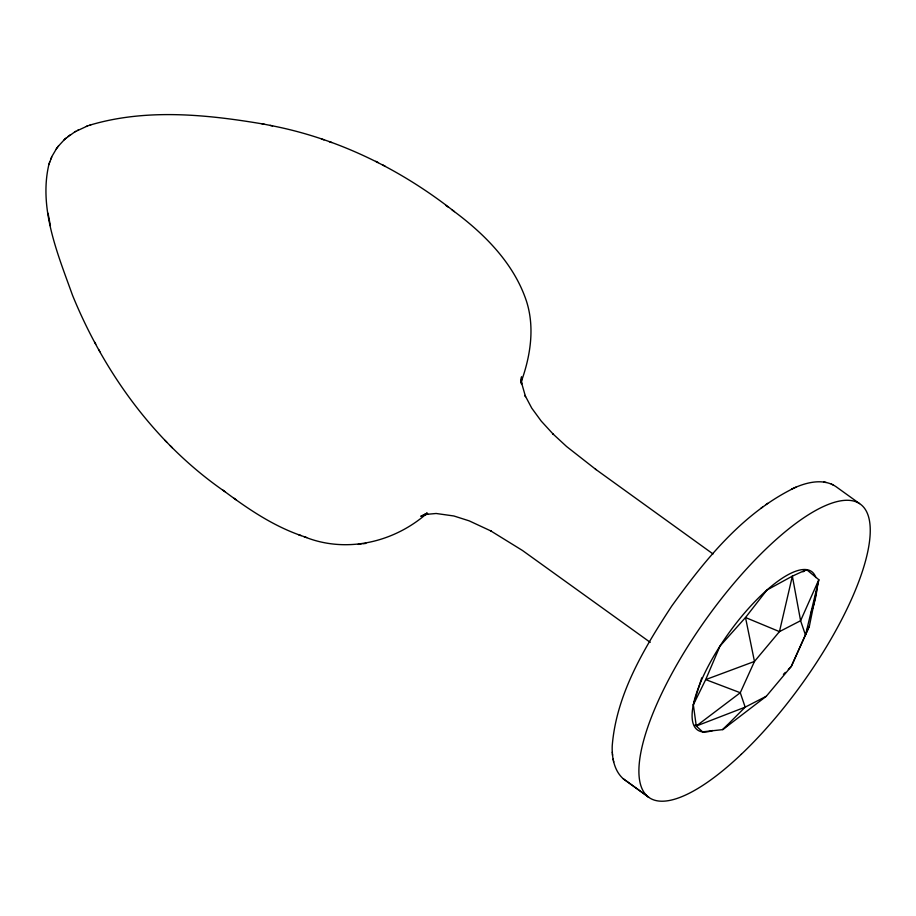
<?xml version="1.0" encoding="UTF-8"?>
<svg xmlns="http://www.w3.org/2000/svg" width="916" height="916" viewBox="0 0 916 916"><rect width="100%" height="100%" fill="white"/><g stroke="black" fill="none" stroke-linecap="round" stroke-linejoin="round"><path stroke-width="1.37" d="M521.628 378.331L520.906 382.167L521.513 376.831L521.593 384.17L521.399 382.27L525.521 396.651L525.017 395.403L531.749 408.135L541.207 421.074L553.459 434.447L552.817 433.795L566.58 446.516L596.076 469.622M49.04 163.838C38.3 208.39 57.765 254.041 72.513 295.273C104.252 372.904 155.445 443.802 225.015 491.709M693.343 704.782L705.709 679.603L719.999 646.055L745.51 617.521L766.887 590.064L792.363 576.141L806.572 569.603L818.824 579.714L809.389 626.143L791.298 666.424L766.314 696.252L722.735 729.617L702.561 731.85L696.274 726.033L693.343 704.782L701.748 677.84M48.743 164.731L52.029 156.258L56.357 148.884M49.453 162.601L49.704 161.811M520.872 382.774C530.375 356.816 535.104 327.733 526.368 300.883C513.647 262.812 483.774 233.202 452.138 209.97M50.666 159.327L51.056 158.457M51.342 157.792L51.674 157.037M806.859 629.807L809.389 626.143L791.298 666.424L788.344 669.401M56.242 149.045L56.838 148.209M56.803 148.255L57.376 147.465M57.33 147.522L57.96 146.686M58.338 146.194L64.692 139.289M57.822 146.858L58.544 145.919M783.409 674.359L785.378 672.367M727.613 725.06L722.735 729.617L745.177 707.152L766.314 696.252M65.254 138.797L74.929 131.801L87.249 126.076M64.086 139.85L65.952 138.167M859.54 503.594L836.068 486.705C824.079 478.473 808.301 481.919 795.867 487.197C743.185 512.365 705.148 559.676 671.726 606.083C644.074 648.299 616.376 694.282 612.232 745.716C611.682 758.757 614.819 774.02 626.762 781.359L648.711 797.241L623.132 778.623M427.074 513.258C393.88 542.558 345.641 553.756 304.009 536.627M68.002 136.473L68.666 135.992M69.731 135.19L70.475 134.641M760.956 508.265L762.57 507.086M766.005 504.544L767.7 503.308M802.966 571.847L806.572 569.603M426.913 513.189L422.196 516.006L426.948 513.166M74.929 131.801L75.696 131.389M77.482 130.416L78.329 129.958M425.127 514.254L420.788 516.303L427.829 514.002L425.986 514.403L436.142 513.487L453.878 515.983L469.152 520.849L491.216 531.108L490.415 530.685L522.418 550.447L650.234 642.345M795.867 487.197L791.55 489.098M89.94 125.114C146.354 108.271 207.062 114.477 264.174 124.198M86.333 126.408L90.936 124.748M358.099 544.402L361.19 544.001M362.85 543.783L365.873 543.394M823.667 482.045L824.618 482.205M825.202 482.308L826.163 482.469M270.128 125.389C337.626 138.247 400.601 169.254 454.428 211.642M261.804 123.717L272.544 125.87M321.459 138.992L323.966 139.862M329.256 141.671L331.798 142.553M222.725 490.026C246.931 508.22 272.373 525.612 301.181 535.62M298.513 534.704L306.642 537.543M831.293 484.06L832.094 484.438M832.598 484.679L833.4 485.056M375.766 161.319L378.239 162.601M382.545 164.834L385.029 166.128M713.026 553.951L595.389 469.118M445.68 205.287L447.97 206.959M234.084 498.27L236.374 499.941M164.88 440.298L166.838 442.256M170.307 445.794L172.288 447.775M94.634 342.137L95.779 344.198M98.71 349.557L99.878 351.675M613.113 759.089L613.331 760.143M613.48 760.875L613.709 761.94M48.044 213.245L50.403 225.909M612.312 752.162L612.415 753.284M612.483 754.166L612.575 755.288M697.294 725.209A97.611 31.224 -54.2 0 1 694.568 725.289M712.728 730.487A97.611 31.224 -54.2 0 1 723.789 640.273A97.611 31.224 -54.2 0 1 815.835 577.561M816.992 584.442A97.611 31.224 -54.2 0 1 810.832 613.354M792.363 576.141L779.459 631.616L754.463 661.444L740.277 692.736L696.274 726.033L745.177 707.152L740.277 692.736L705.709 679.603L754.463 661.444L745.51 617.521L779.459 631.616L800.595 620.716L818.824 579.714L805.496 635.132L800.595 620.716L792.363 576.141M741.25 754.349A180.761 57.811 -54.2 0 0 860.708 504.418A180.761 57.811 -54.2 0 0 661.741 693.401A180.761 57.811 -54.2 0 0 741.25 754.349"/></g></svg>
